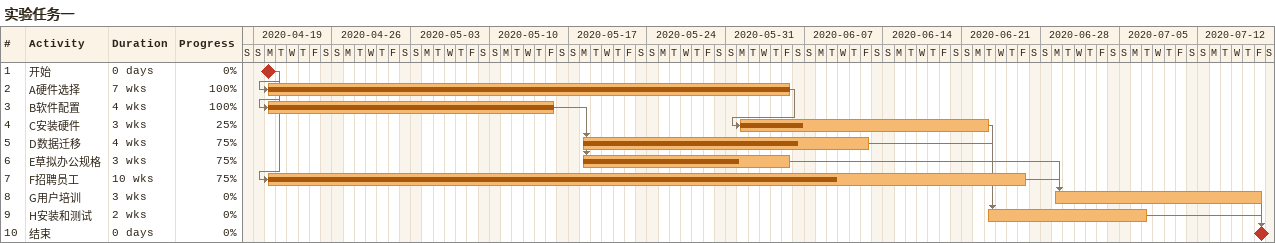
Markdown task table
实验任务一

| ID | Task | Duration | Start | Finish | Predecessors | % complete |
|---|---|---|---|---|---|---|
| 1 | 开始 | 0d | 2020-04-20 | 2020-04-20 |  | 0 |
| 2 | A硬件选择 | 7w | 2020-04-20 | 2020-06-05 | 1 | 100 |
| 3 | B软件配置 | 4w | 2020-04-20 | 2020-05-15 | 1 | 100 |
| 4 | C安装硬件 | 3w | 2020-06-01 | 2020-06-23 | 2 | 25 |
| 5 | D数据迁移 | 4w | 2020-05-18 | 2020-06-12 | 3 | 75 |
| 6 | E草拟办公规格 | 3w | 2020-05-18 | 2020-06-05 | 3 | 75 |
| 7 | F招聘员工 | 10w | 2020-04-20 | 2020-06-26 | 1 | 75 |
| 8 | G用户培训 | 3w | 2020-06-29 | 2020-07-17 | 6, 7 | 0 |
| 9 | H安装和测试 | 2w | 2020-06-23 | 2020-07-07 | 4, 5 | 0 |
| 10 | 结束 | 0d | 2020-07-17 | 2020-07-17 | 8, 9 | 0 |
